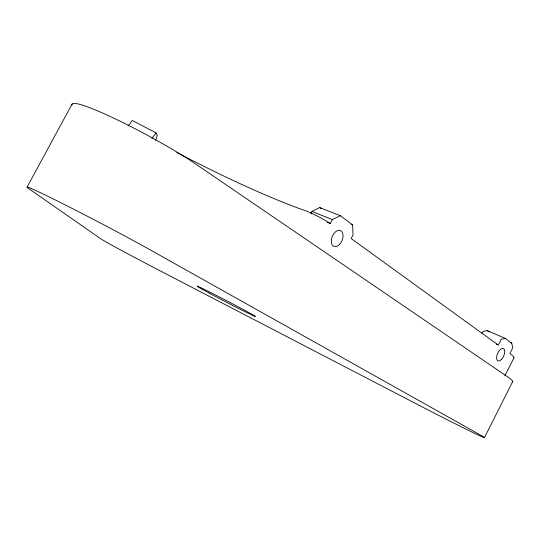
<?xml version="1.0" encoding="UTF-8"?>
<svg xmlns="http://www.w3.org/2000/svg" width="541" height="541" viewBox="0 0 541 541"><rect width="100%" height="100%" fill="white"/><g stroke="black" fill="none" stroke-linecap="round" stroke-linejoin="round"><path stroke-width="0.81" d="M155.524 140.302L157.289 135.595L156.106 132.917L132.302 120.44L128.149 125.857M484.466 437.655L512.658 381.601M504.888 375.812L513.95 357.824M481.957 333.648L483.072 331.444L487.164 330.537L505.321 338.389L511.725 343.15L512.753 347.816L509.899 353.476L510.474 353.902A53.16 4.693 26.8 0 1 513.497 358.142M310.798 213.681L311.968 211.436L319.677 207.548L340.309 215.717L352.678 224.914L353.002 234.983L351.156 238.534L498.356 345.104L501.27 339.335L505.321 338.389M327.271 222.297L330.321 223.528L332.357 219.619L340.309 215.717M27.05 187.179L72.054 104.115M151.913 138.307L156.106 132.917M351.163 224.305L352.678 224.914M311.968 211.436L332.357 219.619M510.224 342.5L511.725 343.15M496.111 344.123L497.605 344.779M176.86 152.508L191.615 160.129A228.133 29.911 28.9 0 0 299.504 208.596L306.362 211.037A20.139 2.374 27.6 0 1 328.603 222.419L330.321 223.528M319.677 207.548L320.996 208.515M487.164 330.537L489.118 331.978M72.102 105.17A82.908 8.555 28.5 0 1 111.744 117.201A82.908 8.555 28.5 0 1 191.108 160.907L508.52 377.449A62.661 4.416 26.9 0 1 512.131 381.851M419.248 405.371L160.914 271.23A63.622 1.224 27.5 0 1 100.092 238.338L28.592 188.538A83.361 2.333 27.7 0 1 61.329 202.949A83.361 2.333 27.7 0 1 145.265 247.109L479.725 434.653A62.891 1.204 27.3 0 1 472.672 432.394A62.891 1.204 27.3 0 1 419.248 405.371M501.493 359.4A6.756 3.3 -66 0 0 503.705 348.695A6.756 3.3 -66 0 0 496.787 355.998A6.756 3.3 -66 0 0 501.493 359.4M339.552 244.417A8.575 5.295 -67.6 0 0 340.647 230.622A8.575 5.295 -67.6 0 0 331.322 240.332A8.575 5.295 -67.6 0 0 339.552 244.417M209.157 293.053A32.791 0.697 27.5 0 0 255.332 316.512A32.791 0.697 27.5 0 0 214.77 294.615A32.791 0.697 27.5 0 0 209.157 293.053"/></g></svg>
